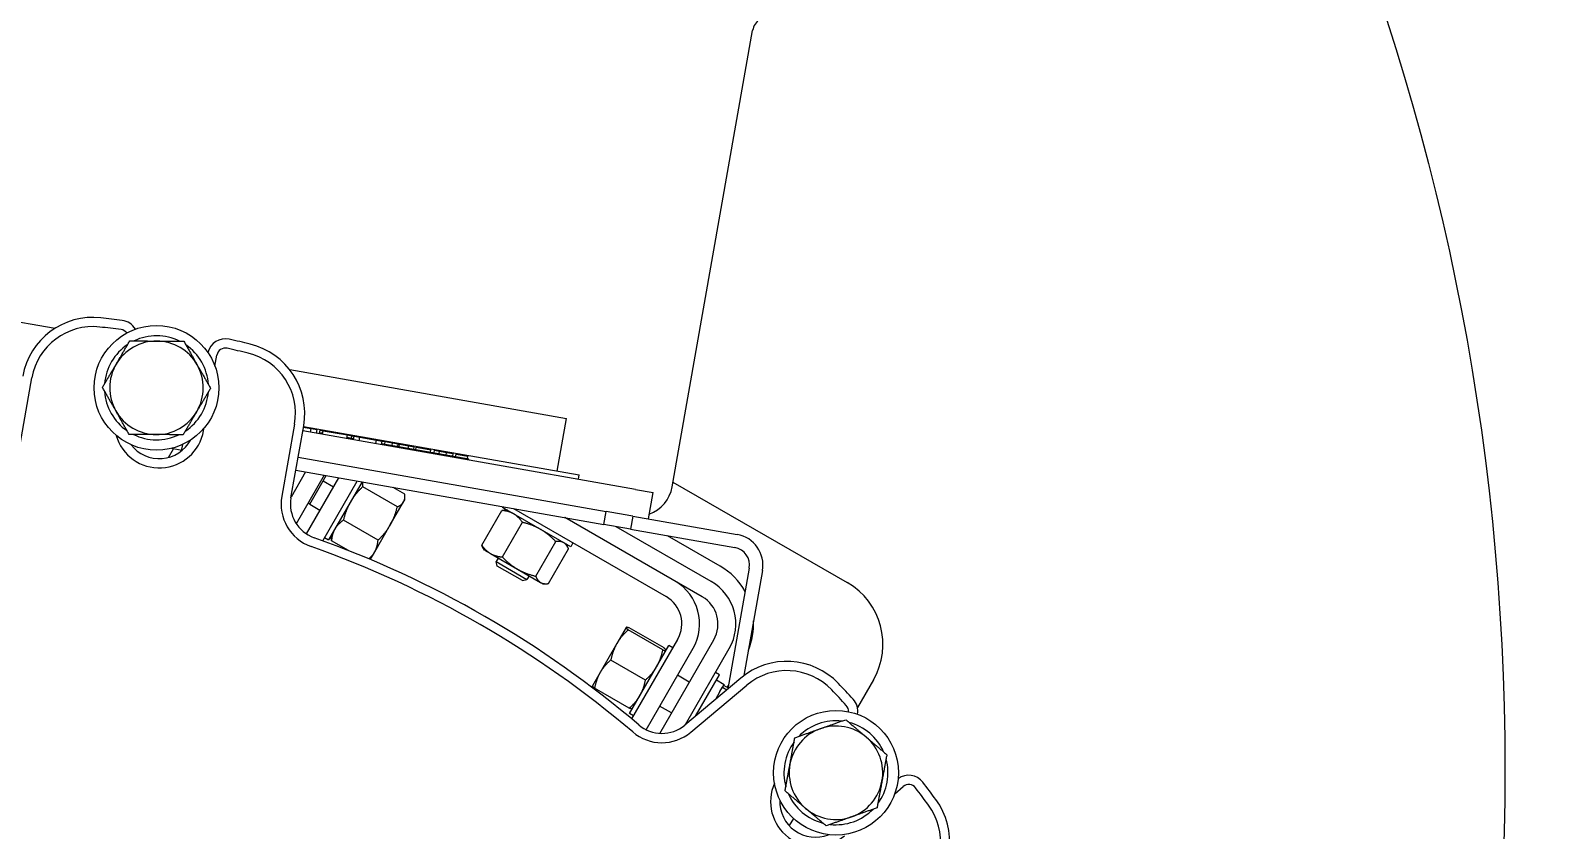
# Model space of a CAD drawing. Header units: inches. Extents: x 15 to 402, y 6 to 258.
# Drawn here: x 83.77 to 105.23, y 211.55 to 222.76 of the extents above; entities that cross this region are included whole.
import ezdxf

# ---------------------------------------------------------------- set-up
doc = ezdxf.new("R2010")
doc.units = ezdxf.units.IN
doc.header["$LTSCALE"] = 12
doc.header["$MEASUREMENT"] = 0
doc.layers.add('Dimension (ANSI)', color=7, linetype='Continuous', lineweight=25)
doc.layers.add('Visible', color=7, linetype='Continuous', lineweight=18)
doc.styles.add('MEMCOR Medium', font='arial.ttf')
doc.dimstyles.new('Default (ANSI)', dxfattribs={"dimscale": 12, "dimtxt": 0.15, "dimasz": 0.098425, "dimexe": 0.125, "dimexo": 0.0625, "dimgap": 0.031496, "dimtad": 0, "dimtih": 1, "dimtoh": 1, "dimdec": 4, "dimrnd": 1e-08, "dimzin": 3, "dimdsep": 46, "dimlunit": 5, "dimtxsty": 'MEMCOR Medium', "dimcen": 0.09, "dimdle": 0.393701, "dimclrd": 256, "dimclre": 256, "dimclrt": 256, "dimadec": 0, "dimazin": 1, "dimtfac": 0.8, "dimtofl": 0, "dimtmove": 0, "dimatfit": 3, "dimfxl": 1, "dimfrac": 1, "dimtolj": 1, "dimtzin": 4, "dimlwd": -1, "dimlwe": -1, "dimarcsym": 0})

# ---------------------------------------------------------------- blocks, each defined once
blk = doc.blocks.new('*D30')
at = {"layer": 'Defpoints', "color": 0, "transparency": 16777216}
for p in [(88.155, 241.416), (70.441, 212.395)]:
    blk.add_point(p, dxfattribs=at)
at = {"layer": 'Dimension (ANSI)', "transparency": 16777216}
for p, q in [((94.065, 251.098), (88.77, 242.424)), ((95.652, 251.098), (94.065, 251.098))]:
    blk.add_line(p, q, dxfattribs=at)
blk.add_solid([(88.602, 242.527), (88.938, 242.322), (88.155, 241.416)], dxfattribs=at)
at = {"layer": 'Dimension (ANSI)', "transparency": 16777216, "char_height": 1.8, "attachment_point": 1, "style": 'MEMCOR Medium'}
for s, insert in [('\\A1; \\fArial|b0|i0;R34 in', (111.53, 253.316)), ('\\A1;[R863.6 mm]{\\P\\fArial|b0|i0;RADIAL CLEARANCE REQUIRED}', (96.03, 250.72))]:
    blk.add_mtext(s, dxfattribs=dict(at, insert=insert))

msp = doc.modelspace()

# ---------------------------------------------------------------- linework, layer by layer
at = {"layer": 'Visible'}
for p, q in [((92.76438, 216.35705), (93.89309, 222.7583)), ((80.20468, 219.26977), (84.11184, 218.58083)), ((86.35457, 218.05054), (86.3816, 218.20387)), ((83.60832, 216.87271), (83.78681, 217.88501)), ((87.40256, 218.00059), (91.2837, 217.31624)), ((87.46999, 217.23557), (87.2915, 216.22326)), ((87.41952, 216.20069), (87.59802, 217.21299)), ((87.59658, 217.20481), (91.46121, 216.52337)), ((91.15346, 216.57763), (91.2837, 217.31624)), ((86.1944, 217.14218), (86.20082, 217.17859)), ((92.25055, 216.32072), (87.58572, 217.14326)), ((87.59441, 217.1925), (87.61696, 217.18852)), ((87.61696, 217.18852), (87.70418, 217.17314)), ((87.69549, 217.1239), (87.70418, 217.17314)), ((87.70418, 217.17314), (87.78541, 217.15882)), ((87.77673, 217.10958), (87.78541, 217.15882)), ((87.81888, 217.10215), (87.82105, 217.11446)), ((87.82105, 217.11446), (87.82756, 217.15139)), ((87.86341, 217.10699), (87.82105, 217.11446)), ((87.82756, 217.15139), (87.86992, 217.14392)), ((87.86124, 217.09468), (87.86992, 217.14392)), ((87.86992, 217.14392), (88.04087, 217.11377)), ((88.04087, 217.11377), (88.21182, 217.08363)), ((88.20313, 217.03439), (88.21182, 217.08363)), ((88.29978, 217.03004), (88.2053, 217.0467)), ((88.21182, 217.08363), (88.27458, 217.07256)), ((88.26807, 217.03563), (88.27458, 217.07256)), ((88.27458, 217.07256), (88.3063, 217.06697)), ((88.29761, 217.01773), (88.3063, 217.06697)), ((88.3063, 217.06697), (88.38654, 217.05282)), ((88.37785, 217.00358), (88.38654, 217.05282)), ((88.38654, 217.05282), (88.61829, 217.01196)), ((88.6096, 216.96272), (88.61829, 217.01196)), ((88.61829, 217.01196), (88.69803, 216.9979)), ((88.68934, 216.94866), (88.69803, 216.9979)), ((88.69803, 216.9979), (88.74196, 216.99015)), ((88.73545, 216.95322), (88.74196, 216.99015)), ((88.74196, 216.99015), (88.79367, 216.98104)), ((85.70301, 216.76851), (85.77403, 216.89153)), ((85.74572, 216.89652), (85.88798, 216.87144)), ((85.88615, 216.86101), (85.90213, 216.95164)), ((89.91377, 216.74545), (88.69151, 216.96097)), ((88.79367, 216.98104), (88.84538, 216.97192)), ((88.83887, 216.93499), (88.84538, 216.97192)), ((88.84538, 216.97192), (88.92281, 216.95826)), ((88.9163, 216.92133), (88.92281, 216.95826)), ((88.93617, 216.91783), (88.94268, 216.95476)), ((88.94268, 216.95476), (89.07083, 216.93216)), ((89.06431, 216.89523), (89.07083, 216.93216)), ((89.07083, 216.93216), (89.14826, 216.91851)), ((89.14175, 216.88158), (89.14826, 216.91851)), ((89.16911, 216.87676), (89.17563, 216.91369)), ((89.17563, 216.91369), (89.38195, 216.8773)), ((89.37544, 216.84037), (89.38195, 216.8773)), ((89.42554, 216.83154), (89.43205, 216.86847)), ((89.43205, 216.86847), (89.50274, 216.85601)), ((89.49623, 216.81908), (89.50274, 216.85601)), ((89.50274, 216.85601), (89.60116, 216.83865)), ((89.59465, 216.80172), (89.60116, 216.83865)), ((89.60116, 216.83865), (89.69608, 216.82192)), ((89.68957, 216.78499), (89.69608, 216.82192)), ((89.72842, 216.77813), (89.73493, 216.81507)), ((89.73493, 216.81507), (89.9008, 216.78582)), ((89.89428, 216.74889), (89.9008, 216.78582)), ((87.62543, 216.56508), (87.42149, 216.21184)), ((87.48805, 216.5893), (91.80805, 215.82757)), ((87.52061, 216.77395), (91.84061, 216.01222)), ((89.9116, 216.73314), (89.91377, 216.74545)), ((87.88743, 216.51888), (87.4946, 215.83848)), ((88.08834, 216.48345), (87.63472, 215.69775)), ((87.77609, 216.27603), (87.86984, 216.43841)), ((87.86627, 215.59881), (88.35035, 216.43726)), ((87.86984, 216.43841), (87.91364, 216.51426)), ((87.86984, 216.43841), (88.01421, 216.35506)), ((88.41636, 216.42562), (87.94633, 215.61149)), ((88.91143, 216.07616), (88.42535, 216.3568)), ((89.01483, 216.25525), (88.85314, 216.3486)), ((91.45036, 216.46182), (91.46121, 216.52337)), ((92.77605, 216.42328), (95.21993, 215.01231)), ((87.68234, 216.11365), (87.77609, 216.27603)), ((88.81283, 215.82098), (88.99968, 216.1446)), ((88.99968, 216.1446), (89.01731, 216.17514)), ((89.01731, 216.17514), (89.01731, 216.21914)), ((92.25055, 216.32072), (92.49675, 216.27731)), ((92.43163, 215.90801), (92.49675, 216.27731)), ((87.68234, 216.11365), (87.66069, 216.12615)), ((87.68234, 216.11365), (87.82671, 216.0303)), ((90.0944, 215.5392), (90.37503, 216.02528)), ((90.39273, 216.07713), (90.38695, 216.06712)), ((91.34162, 215.51594), (90.38695, 216.06712)), ((90.45514, 216.02775), (90.41114, 216.02775)), ((90.54083, 216.05101), (92.6798, 214.81608)), ((92.8048, 215.03259), (91.26068, 215.92409)), ((93.18732, 214.81174), (91.26068, 215.92409)), ((91.80805, 215.82757), (91.84061, 216.01222)), ((92.18543, 215.95142), (91.84061, 216.01222)), ((92.21483, 215.94624), (92.18228, 215.76158)), ((92.21483, 215.94624), (92.18543, 215.95142)), ((92.21483, 215.94624), (93.67565, 215.68865)), ((88.64114, 215.608), (88.15506, 215.88864)), ((88.59424, 215.44237), (88.81283, 215.82098)), ((90.38346, 215.37231), (90.6641, 215.85839)), ((92.18228, 215.76158), (91.80805, 215.82757)), ((93.31232, 215.02824), (91.98052, 215.79716)), ((92.18228, 215.76158), (93.64309, 215.504)), ((87.89178, 215.64299), (87.94633, 215.61149)), ((87.9857, 215.67968), (87.9857, 215.63569)), ((88.22851, 215.46082), (87.98817, 215.59958)), ((90.13231, 215.46858), (90.11031, 215.50669)), ((90.85161, 215.10202), (91.13225, 215.5881)), ((91.27343, 215.55531), (91.29543, 215.5172)), ((91.37312, 215.57049), (91.34162, 215.51594)), ((93.43732, 215.24475), (92.70037, 215.67023)), ((88.54486, 215.35685), (88.51914, 215.34199)), ((88.54486, 215.35685), (88.59424, 215.44237)), ((90.13231, 215.46858), (90.21783, 215.41921)), ((90.21783, 215.41921), (90.59644, 215.20062)), ((90.32495, 215.35736), (90.29617, 215.30753)), ((90.29617, 215.30753), (90.72919, 215.05753)), ((90.31294, 215.24496), (90.29617, 215.30753)), ((91.03071, 214.99862), (91.31134, 215.4847)), ((90.66662, 215.04076), (90.31294, 215.24496)), ((90.59644, 215.20062), (90.92006, 215.01377)), ((90.66662, 215.04076), (90.72919, 215.05753)), ((90.75796, 215.10736), (90.72919, 215.05753)), ((93.84588, 215.21439), (93.54742, 213.52169)), ((94.03054, 215.18183), (93.77048, 213.70698)), ((90.92006, 215.01377), (90.9506, 214.99614)), ((90.9506, 214.99614), (90.9946, 214.99614)), ((92.1196, 214.38311), (91.98978, 214.15827)), ((92.12, 214.3838), (92.1196, 214.38311)), ((92.12, 214.3838), (92.1208, 214.38427)), ((92.63428, 214.06763), (92.1482, 214.34827)), ((92.65015, 214.09512), (92.16407, 214.37575)), ((92.84085, 214.21503), (92.1964, 213.09881)), ((92.58979, 212.89677), (93.34838, 214.21068)), ((91.98978, 214.15827), (91.75396, 213.74982)), ((92.16735, 213.17449), (92.71853, 214.12916)), ((92.39785, 212.94775), (93.05735, 214.09003)), ((92.67916, 214.06097), (92.67916, 214.06189)), ((92.77308, 214.09766), (92.71853, 214.12916)), ((92.94969, 213.02014), (93.56488, 214.08568)), ((92.39053, 213.64544), (91.90445, 213.92607)), ((91.75396, 213.74982), (91.64755, 213.56551)), ((91.64755, 213.56551), (91.64755, 213.56459)), ((93.00502, 213.61598), (92.839, 213.71183)), ((93.72844, 213.67359), (92.94101, 213.01286)), ((93.02457, 212.91327), (93.81201, 213.574)), ((93.09078, 213.13852), (93.42667, 213.72031)), ((93.42667, 213.72031), (93.37212, 213.75181)), ((93.38436, 213.64703), (93.49262, 213.58453)), ((93.49262, 213.58453), (93.47134, 213.54768)), ((93.48646, 213.57388), (93.55014, 213.53711)), ((93.54016, 213.54287), (93.55598, 213.57027)), ((95.58595, 213.64628), (95.3623, 213.25891)), ((92.16264, 213.25073), (91.67656, 213.53136)), ((93.43391, 213.48285), (93.37075, 213.37345)), ((93.43391, 213.48285), (93.46861, 213.54296)), ((93.46861, 213.54296), (93.47134, 213.54768)), ((93.46861, 213.54296), (93.53031, 213.50734)), ((92.2219, 213.14299), (92.16735, 213.17449)), ((92.20672, 213.24268), (92.20592, 213.24221)), ((92.75502, 213.18297), (92.589, 213.27882)), ((95.88542, 212.05029), (96.00469, 212.15037)), ((94.4645, 211.70387), (94.40559, 211.60183))]:
    msp.add_line(p, q, dxfattribs=at)
for centre, radius in [((70.44059, 212.39518), 34), ((85.53441, 217.74563), 0.875), ((95.06115, 212.34389), 0.875)]:
    msp.add_circle(centre, radius, dxfattribs=at)
for centre, radius, start, end in [((94.13929, 222.71489), 0.25, 80, 170), ((84.6436, 217.73394), 1, 83.611574, 170), ((82.87721, 201.95751), 16.875, 82.58565, 83.611574), ((84.6436, 217.73394), 0.87, 83.611574, 170), ((82.87721, 201.95751), 16.745, 82.58565, 83.611574), ((85.02257, 218.44351), 0.12, 36.863364, 82.58565), ((85.02257, 218.44351), 0.25, 30.168027, 82.58565), ((85.53441, 217.74563), 0.7295, 123.627434, 175.509151), ((85.53441, 217.74563), 0.656, 89.568292, 149.568292), ((85.53441, 217.74563), 0.7295, 63.627434, 115.509151), ((85.53441, 217.74563), 0.656, 29.568292, 89.568292), ((85.53441, 217.74563), 0.7295, 3.627434, 55.509151), ((86.49978, 218.18304), 0.25, 77.41435, 166.826372), ((86.49978, 218.18304), 0.12, 77.41435, 170), ((82.87721, 201.95751), 16.745, 76.388426, 77.41435), ((82.87721, 201.95751), 16.875, 76.388426, 77.41435), ((86.61321, 217.38664), 1, 350, 76.388426), ((85.53441, 217.74563), 0.656, 149.568292, 209.568292), ((85.53441, 217.74563), 0.656, 329.568292, 29.568292), ((86.61321, 217.38664), 0.87, 350, 76.388426), ((85.53441, 217.74563), 0.7295, 183.627434, 235.509151), ((85.53441, 217.74563), 0.7295, 303.627434, 355.509151), ((85.53441, 217.74563), 0.656, 209.568292, 269.568292), ((85.53441, 217.74563), 0.656, 269.568292, 329.568292), ((85.57397, 217.25158), 0.63, 195.944053, 350), ((85.57397, 217.25158), 0.5, 217.582899, 331.572229), ((85.53441, 217.74563), 0.7295, 243.627434, 295.509151), ((92.27197, 216.44387), 0.5, 290.038351, 350), ((87.91193, 216.11386), 0.63, 170, 250.422046), ((87.91193, 216.11386), 0.5, 170, 250.422046), ((82.87721, 201.95751), 14.395, 49.577954, 70.422046), ((82.87721, 201.95751), 14.525, 49.577954, 70.422046), ((93.59968, 215.2578), 0.25, 350, 80), ((93.59968, 215.2578), 0.4375, 350, 80), ((92.96732, 214.43068), 0.94, 29.134708, 60), ((92.4598, 214.43503), 0.69, 330, 60), ((92.96732, 214.43068), 0.69, 330, 60), ((94.71993, 214.14628), 1, 330, 60), ((92.4598, 214.43503), 0.44, 330, 60), ((92.96732, 214.43068), 0.44, 330, 60), ((92.96732, 214.43068), 0.94, 337.195591, 2.804409), ((94.37123, 212.90755), 1, 43.611574, 130), ((94.37123, 212.90755), 0.87, 43.611574, 130), ((82.87721, 201.95751), 16.875, 42.58565, 43.611574), ((82.87721, 201.95751), 16.745, 42.58565, 43.611574), ((95.11765, 213.20751), 0.25, 350.168027, 42.58565), ((95.11765, 213.20751), 0.12, 356.863364, 42.58565), ((92.61962, 213.39588), 0.63, 229.577954, 310), ((92.61962, 213.39588), 0.5, 229.577954, 310), ((95.06115, 212.34389), 0.656, 109.568292, 169.568292), ((95.06115, 212.34389), 0.7295, 83.627434, 135.509151), ((95.06115, 212.34389), 0.656, 49.568292, 109.568292), ((95.06115, 212.34389), 0.7295, 23.627434, 75.509151), ((95.06115, 212.34389), 0.7295, 143.627434, 195.509151), ((95.06115, 212.34389), 0.656, 349.568292, 49.568292), ((95.06115, 212.34389), 0.7295, 323.627434, 15.509151), ((95.06115, 212.34389), 0.656, 169.568292, 229.568292), ((96.08183, 212.05844), 0.25, 37.41435, 126.826372), ((94.77388, 211.94), 0.63, 155.944053, 310), ((95.06115, 212.34389), 0.656, 289.568292, 349.568292), ((96.08183, 212.05844), 0.12, 37.41435, 130), ((82.87721, 201.95751), 16.745, 36.388426, 37.41435), ((82.87721, 201.95751), 16.875, 36.388426, 37.41435), ((94.77388, 211.94), 0.5, 177.582899, 291.572229), ((95.06115, 212.34389), 0.7295, 203.627434, 255.509151), ((95.06115, 212.34389), 0.656, 229.568292, 289.568292), ((95.65681, 211.37546), 0.87, 310, 36.388426), ((95.65681, 211.37546), 1, 310, 36.388426), ((95.06115, 212.34389), 0.7295, 263.627434, 315.509151)]:
    msp.add_arc(centre, radius, start, end, dxfattribs=at)
for points, weights in [([(84.96879, 218.0779), (85.05782, 218.22946), (85.16063, 218.40446)], [1, 1.0379548493, 1]), ([(85.16063, 218.40446), (85.36359, 218.40293), (85.53936, 218.40161)], [1, 1.0379548493, 1]), ([(85.53936, 218.40161), (85.71513, 218.40028), (85.91809, 218.39875)], [1, 1.0379548493, 1]), ([(85.91809, 218.39875), (86.01824, 218.22222), (86.10498, 218.06934)], [1, 1.0379548493, 1]), ([(84.77695, 217.75133), (84.87976, 217.92634), (84.96879, 218.0779)], [1, 1.0379548493, 1]), ([(86.10498, 218.06934), (86.19172, 217.91645), (86.29188, 217.73992)], [1, 1.0379548493, 1]), ([(84.96385, 217.42192), (84.87711, 217.5748), (84.77695, 217.75133)], [1, 1.0379548493, 1]), ([(86.29188, 217.73992), (86.18907, 217.56491), (86.10004, 217.41335)], [1, 1.0379548493, 1]), ([(85.15074, 217.0925), (85.05058, 217.26903), (84.96385, 217.42192)], [1, 1.0379548493, 1]), ([(86.10004, 217.41335), (86.01101, 217.2618), (85.9082, 217.08679)], [1, 1.0379548493, 1]), ([(85.52947, 217.08964), (85.3537, 217.09097), (85.15074, 217.0925)], [1, 1.0379548493, 1]), ([(85.9082, 217.08679), (85.70524, 217.08832), (85.52947, 217.08964)], [1, 1.0379548493, 1]), ([(88.42535, 216.3568), (88.31639, 216.25245), (88.25367, 216.14382)], [1, 1.0379548493, 1]), ([(88.42532, 216.42404), (88.42045, 216.39513), (88.42535, 216.3568)], [1.01881866337, 1.02071318969, 1]), ([(88.25367, 216.14382), (88.19094, 216.03518), (88.15506, 215.88864)], [1, 1.0379548493, 1]), ([(88.91143, 216.07616), (88.97568, 216.10305), (88.99968, 216.1446)], [1, 1.0379548493, 1]), ([(88.99968, 216.1446), (89.02367, 216.18616), (89.01483, 216.25525)], [1, 1.0379548493, 1]), ([(88.81283, 215.82098), (88.87555, 215.92962), (88.91143, 216.07616)], [1, 1.0379548493, 1]), ([(90.37503, 216.02528), (90.39438, 216.02775), (90.41114, 216.02775)], [1, 1.01034398852, 1.01504979903]), ([(90.54066, 215.97837), (90.47359, 216.0171), (90.37503, 216.02528)], [1, 1.0379548493, 1]), ([(90.6641, 215.85839), (90.60774, 215.93965), (90.54066, 215.97837)], [1, 1.0379548493, 1]), ([(88.03508, 215.76521), (87.99635, 215.69813), (87.98817, 215.59958)], [1, 1.0379548493, 1]), ([(88.15506, 215.88864), (88.0738, 215.83228), (88.03508, 215.76521)], [1, 1.0379548493, 1]), ([(88.64114, 215.608), (88.75011, 215.71235), (88.81283, 215.82098)], [1, 1.0379548493, 1]), ([(90.91927, 215.75978), (90.81064, 215.8225), (90.6641, 215.85839)], [1, 1.0379548493, 1]), ([(91.13225, 215.5881), (91.02791, 215.69706), (90.91927, 215.75978)], [1, 1.0379548493, 1]), ([(87.98817, 215.59958), (87.9857, 215.61892), (87.9857, 215.63569)], [1, 1.01034398852, 1.01504979903]), ([(88.59424, 215.44237), (88.63297, 215.50945), (88.64114, 215.608)], [1, 1.0379548493, 1]), ([(90.11031, 215.50669), (90.10192, 215.52121), (90.0944, 215.5392)], [1.01504979903, 1.01034398852, 1]), ([(90.0944, 215.5392), (90.15075, 215.45794), (90.21783, 215.41921)], [1, 1.0379548493, 1]), ([(91.2429, 215.57294), (91.20134, 215.59693), (91.13225, 215.5881)], [1, 1.0379548493, 1]), ([(91.31134, 215.4847), (91.28445, 215.54895), (91.2429, 215.57294)], [1, 1.0379548493, 1]), ([(88.51001, 215.34584), (88.56417, 215.39029), (88.59424, 215.44237)], [1.01344779751, 1.02922135371, 1]), ([(90.21783, 215.41921), (90.28491, 215.38048), (90.38346, 215.37231)], [1, 1.0379548493, 1]), ([(90.38346, 215.37231), (90.4878, 215.26334), (90.59644, 215.20062)], [1, 1.0379548493, 1]), ([(90.59644, 215.20062), (90.70507, 215.1379), (90.85161, 215.10202)], [1, 1.0379548493, 1]), ([(90.85161, 215.10202), (90.8785, 215.03777), (90.92006, 215.01377)], [1, 1.0379548493, 1]), ([(90.92006, 215.01377), (90.96162, 214.98978), (91.03071, 214.99862)], [1, 1.0379548493, 1]), ([(92.1482, 214.34827), (92.04635, 214.25624), (91.98978, 214.15827)], [1, 1.0379548493, 1]), ([(92.1196, 214.38311), (92.11591, 214.37673), (92.1482, 214.34827)], [1, 1.0379548493, 1]), ([(92.16407, 214.37575), (92.12328, 214.38949), (92.1196, 214.38311)], [1, 1.0379548493, 1]), ([(91.98978, 214.15827), (91.93322, 214.0603), (91.90445, 213.92607)], [1, 1.0379548493, 1]), ([(92.54895, 213.83543), (92.60551, 213.93341), (92.63428, 214.06763)], [1, 1.0379548493, 1]), ([(92.63428, 214.06763), (92.67508, 214.0539), (92.67876, 214.06028)], [1, 1.0379548493, 1]), ([(92.67876, 214.06028), (92.68244, 214.06665), (92.65015, 214.09512)], [1, 1.0379548493, 1]), ([(91.90445, 213.92607), (91.80684, 213.84141), (91.75396, 213.74982)], [1, 1.0379548493, 1]), ([(92.39053, 213.64544), (92.49239, 213.73746), (92.54895, 213.83543)], [1, 1.0379548493, 1]), ([(91.67656, 213.53136), (91.64755, 213.55693), (91.64755, 213.56459)], [1, 1.03396589197, 1.0071394563]), ([(91.75396, 213.74982), (91.70108, 213.65822), (91.67656, 213.53136)], [1, 1.0379548493, 1]), ([(92.31313, 213.42698), (92.36601, 213.51857), (92.39053, 213.64544)], [1, 1.0379548493, 1]), ([(92.16264, 213.25073), (92.26025, 213.33539), (92.31313, 213.42698)], [1, 1.0379548493, 1]), ([(92.20592, 213.24221), (92.19929, 213.23839), (92.16264, 213.25073)], [1.0071394563, 1.03396589197, 1]), ([(94.48457, 212.83515), (94.67581, 212.90313), (94.84144, 212.962)], [1, 1.0379548493, 1]), ([(94.84144, 212.962), (95.00706, 213.02088), (95.1983, 213.08886)], [1, 1.0379548493, 1]), ([(95.1983, 213.08886), (95.3528, 212.95722), (95.48659, 212.84323)], [1, 1.0379548493, 1]), ([(94.41599, 212.46267), (94.44782, 212.63554), (94.48457, 212.83515)], [1, 1.0379548493, 1]), ([(95.48659, 212.84323), (95.62039, 212.72923), (95.77488, 212.5976)], [1, 1.0379548493, 1]), ([(95.77488, 212.5976), (95.73813, 212.39798), (95.70631, 212.22512)], [1, 1.0379548493, 1]), ([(94.34742, 212.09019), (94.38417, 212.2898), (94.41599, 212.46267)], [1, 1.0379548493, 1]), ([(94.63571, 211.84456), (94.50191, 211.95856), (94.34742, 212.09019)], [1, 1.0379548493, 1]), ([(95.70631, 212.22512), (95.67448, 212.05225), (95.63773, 211.85263)], [1, 1.0379548493, 1]), ([(94.924, 211.59893), (94.7695, 211.73056), (94.63571, 211.84456)], [1, 1.0379548493, 1]), ([(95.63773, 211.85263), (95.44649, 211.78465), (95.28086, 211.72578)], [1, 1.0379548493, 1]), ([(95.28086, 211.72578), (95.11524, 211.66691), (94.924, 211.59893)], [1, 1.0379548493, 1])]:
    msp.add_rational_spline(points, weights, degree=2, dxfattribs=at)

# ---------------------------------------------------------------- dimensions: what is measured, and where the dimension line sits
at = {"layer": 'Dimension (ANSI)'}
dim = msp.add_radius_dim(center=(70.44059, 212.39518), mpoint=(88.15481, 241.41597), text=' \\fArial|b0|i0;<> in\\X[R863.6 mm]{\\P\\fArial|b0|i0;RADIAL CLEARANCE REQUIRED}', dimstyle='Default (ANSI)', override={"dimgap": 0.031496, "dimdec": 4, "dimlfac": 1, "dimpost": '', "dimcen": 0, "dimtol": 0, "dimlim": 0, "dimtp": 0, "dimtm": 0, "dimtdec": 2, "dimtvp": -0.333333}, dxfattribs=at)
dim.commit()
dim.dimension.update_dxf_attribs({"geometry": '*D30', "text_midpoint": (115.4269, 251.09826), "dimtype": 164})

doc.saveas('drawing.dxf')
